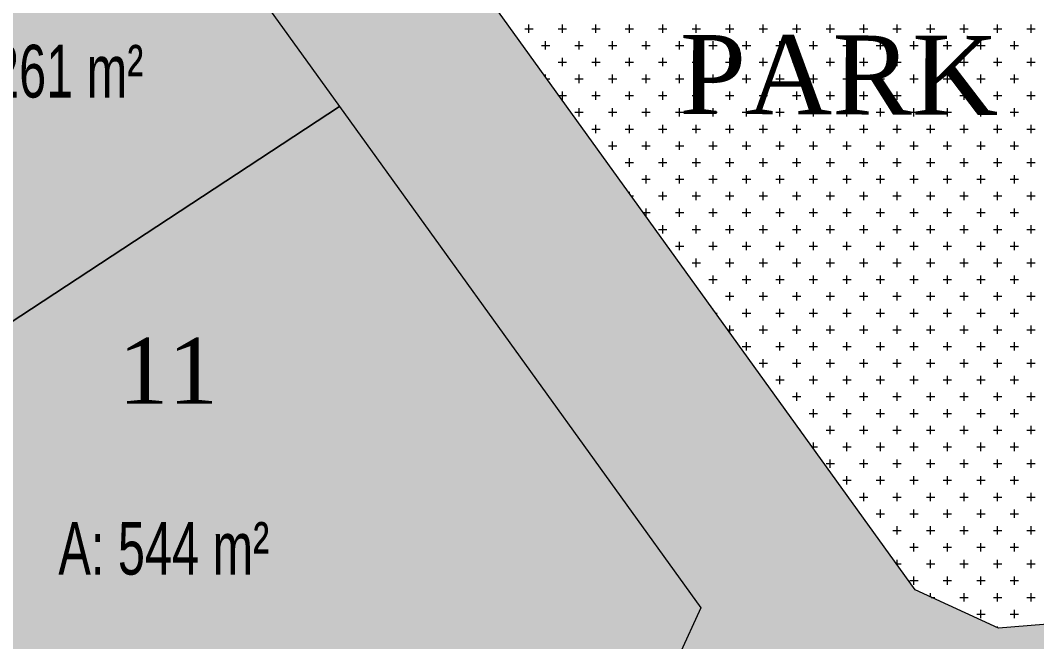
# Model space of a CAD drawing. Header units: metres. Extents: x 476631 to 477421, y 4483749 to 4484052.
# Drawn here: x 476742.04 to 476780.6, y 4483859.68 to 4483883.27 of the extents above; entities that cross this region are included whole.
import ezdxf

# ---------------------------------------------------------------- set-up
doc = ezdxf.new("R2010")
doc.units = ezdxf.units.M
for name, color, linetype, lineweight in [('M2', 1, 'Continuous', 25), ('PL_PARK', 97, 'Continuous', 0), ('serbest', 10, 'Continuous', 0), ('SM_SEMBOL', 18, 'Continuous', 0), ('TK_PARSEL', 1, 'Continuous', 0)]:
    doc.layers.add(name, color=color, linetype=linetype, lineweight=lineweight)
doc.styles.add('M2', font='', dxfattribs={"width": 0.9, "height": 12})
doc.styles.get("Standard").update_dxf_attribs({"font": 'TimesNewRoman.ttf'})
doc.styles.get('M2').set_extended_font_data('Swis721 LtCn BT')

msp = doc.modelspace()

# ---------------------------------------------------------------- hatches: boundary and pattern name
at = {"layer": 'M2', "true_color": 0x636466}
h = msp.add_hatch(color=251, dxfattribs=at)
h.dxf.hatch_style = 1
h.paths.add_polyline_path([(476753.518, 4483892.861), (476754.349, 4483894.5), (476780.597, 4483894.714), (476780.597, 4483894.715), (476792.327, 4483891.685), (476803.536, 4483888.789), (476804.566, 4483888.784), (476804.037, 4483898.987), (476804.011, 4483901.585), (476789.473, 4483904.787), (476781.323, 4483904.721), (476781.322, 4483904.72), (476745.753, 4483904.431), (476744.796, 4483892.998), (476767.855, 4483860.964), (476775.985, 4483861.648)])
at = {"layer": 'M2'}
h = msp.add_hatch(color=3, dxfattribs=at)
h.dxf.hatch_style = 1
h.paths.add_polyline_path([(476754.153, 4483879.999), (476741.614, 4483871.759), (476731.585, 4483865.169), (476730.75, 4483864.62), (476740.12, 4483850.41), (476751.414, 4483857.857), (476767.03, 4483859.173), (476767.855, 4483860.964)])
at = {"layer": 'M2', "true_color": 0x636466}
h = msp.add_hatch(color=251, dxfattribs=at)
h.dxf.hatch_style = 1
h.paths.add_polyline_path([(476782.805, 4483860.501), (476779.114, 4483860.19), (476779.114, 4483860.208), (476775.985, 4483861.648), (476767.855, 4483860.964), (476767.03, 4483859.173), (476776.687, 4483849.95), (476782.3, 4483850.423), (476831.953, 4483841.207), (476831.364, 4483851.488)])
at = {"layer": 'serbest'}
h = msp.add_hatch(color=14, dxfattribs=at)
h.dxf.hatch_style = 1
h.paths.add_polyline_path([(476744.796, 4483892.998), (476741.956, 4483893.523), (476731.704, 4483886.786), (476741.614, 4483871.759), (476754.153, 4483879.999)])
h = msp.add_hatch(color=4, dxfattribs=at)
h.dxf.hatch_style = 1
h.paths.add_polyline_path([(476754.153, 4483879.999), (476741.614, 4483871.759), (476731.585, 4483865.169), (476730.75, 4483864.62), (476740.12, 4483850.41), (476751.414, 4483857.857), (476767.03, 4483859.173), (476767.855, 4483860.964)])

# ---------------------------------------------------------------- linework, layer by layer
at = {"layer": 'PL_PARK', "color": 3}
for p, q in [((476775.985, 4483861.648), (476753.518, 4483892.861)), ((476779.147, 4483860.193), (476775.985, 4483861.648)), ((476782.801, 4483860.501), (476779.147, 4483860.193))]:
    msp.add_line(p, q, dxfattribs=at)
at = {"layer": 'PL_PARK', "color": 3, "linetype": 'Continuous'}
for p, q in [((476761.175, 4483882.955), (476761.492, 4483882.955)), ((476761.334, 4483882.796), (476761.334, 4483883.114)), ((476762.445, 4483882.955), (476762.762, 4483882.955)), ((476762.604, 4483882.796), (476762.604, 4483883.114)), ((476763.715, 4483882.955), (476764.032, 4483882.955)), ((476763.874, 4483882.796), (476763.874, 4483883.114)), ((476764.985, 4483882.955), (476765.302, 4483882.955)), ((476765.144, 4483882.796), (476765.144, 4483883.114)), ((476766.255, 4483882.955), (476766.572, 4483882.955)), ((476766.414, 4483882.796), (476766.414, 4483883.114)), ((476767.525, 4483882.955), (476767.842, 4483882.955)), ((476767.684, 4483882.796), (476767.684, 4483883.114)), ((476768.795, 4483882.955), (476769.112, 4483882.955)), ((476768.954, 4483882.796), (476768.954, 4483883.114)), ((476770.065, 4483882.955), (476770.382, 4483882.955)), ((476770.224, 4483882.796), (476770.224, 4483883.114)), ((476771.335, 4483882.955), (476771.652, 4483882.955)), ((476771.494, 4483882.796), (476771.494, 4483883.114)), ((476772.605, 4483882.955), (476772.922, 4483882.955)), ((476772.764, 4483882.796), (476772.764, 4483883.114)), ((476773.875, 4483882.955), (476774.192, 4483882.955)), ((476774.034, 4483882.796), (476774.034, 4483883.114)), ((476775.145, 4483882.955), (476775.462, 4483882.955)), ((476775.304, 4483882.796), (476775.304, 4483883.114)), ((476776.415, 4483882.955), (476776.732, 4483882.955)), ((476776.574, 4483882.796), (476776.574, 4483883.114)), ((476777.685, 4483882.955), (476778.002, 4483882.955)), ((476777.844, 4483882.796), (476777.844, 4483883.114)), ((476778.955, 4483882.955), (476779.272, 4483882.955)), ((476779.114, 4483882.796), (476779.114, 4483883.114)), ((476780.225, 4483882.955), (476780.542, 4483882.955)), ((476780.384, 4483882.796), (476780.384, 4483883.114)), ((476761.81, 4483882.32), (476762.127, 4483882.32)), ((476761.969, 4483882.161), (476761.969, 4483882.479)), ((476763.08, 4483882.32), (476763.397, 4483882.32)), ((476763.239, 4483882.161), (476763.239, 4483882.479)), ((476764.35, 4483882.32), (476764.667, 4483882.32)), ((476764.509, 4483882.161), (476764.509, 4483882.479)), ((476765.62, 4483882.32), (476765.937, 4483882.32)), ((476765.779, 4483882.161), (476765.779, 4483882.479)), ((476766.89, 4483882.32), (476767.207, 4483882.32)), ((476767.049, 4483882.161), (476767.049, 4483882.479)), ((476768.16, 4483882.32), (476768.477, 4483882.32)), ((476768.319, 4483882.161), (476768.319, 4483882.479)), ((476769.43, 4483882.32), (476769.747, 4483882.32)), ((476769.589, 4483882.161), (476769.589, 4483882.479)), ((476770.7, 4483882.32), (476771.017, 4483882.32)), ((476770.859, 4483882.161), (476770.859, 4483882.479)), ((476771.97, 4483882.32), (476772.287, 4483882.32)), ((476772.129, 4483882.161), (476772.129, 4483882.479)), ((476773.24, 4483882.32), (476773.557, 4483882.32)), ((476773.399, 4483882.161), (476773.399, 4483882.479)), ((476774.51, 4483882.32), (476774.827, 4483882.32)), ((476774.669, 4483882.161), (476774.669, 4483882.479)), ((476775.78, 4483882.32), (476776.097, 4483882.32)), ((476775.939, 4483882.161), (476775.939, 4483882.479)), ((476777.05, 4483882.32), (476777.367, 4483882.32)), ((476777.209, 4483882.161), (476777.209, 4483882.479)), ((476778.32, 4483882.32), (476778.637, 4483882.32)), ((476778.479, 4483882.161), (476778.479, 4483882.479)), ((476779.59, 4483882.32), (476779.907, 4483882.32)), ((476779.749, 4483882.161), (476779.749, 4483882.479)), ((476762.604, 4483881.526), (476762.604, 4483881.844)), ((476763.874, 4483881.526), (476763.874, 4483881.844)), ((476765.144, 4483881.526), (476765.144, 4483881.844)), ((476766.414, 4483881.526), (476766.414, 4483881.844)), ((476767.684, 4483881.526), (476767.684, 4483881.844)), ((476768.954, 4483881.526), (476768.954, 4483881.844)), ((476770.224, 4483881.526), (476770.224, 4483881.844)), ((476771.494, 4483881.526), (476771.494, 4483881.844)), ((476772.764, 4483881.526), (476772.764, 4483881.844)), ((476774.034, 4483881.526), (476774.034, 4483881.844)), ((476775.304, 4483881.526), (476775.304, 4483881.844)), ((476776.574, 4483881.526), (476776.574, 4483881.844)), ((476777.844, 4483881.526), (476777.844, 4483881.844)), ((476779.114, 4483881.526), (476779.114, 4483881.844)), ((476780.384, 4483881.526), (476780.384, 4483881.844)), ((476762.445, 4483881.685), (476762.762, 4483881.685)), ((476763.715, 4483881.685), (476764.032, 4483881.685)), ((476764.985, 4483881.685), (476765.302, 4483881.685)), ((476766.255, 4483881.685), (476766.572, 4483881.685)), ((476767.525, 4483881.685), (476767.842, 4483881.685)), ((476768.795, 4483881.685), (476769.112, 4483881.685)), ((476770.065, 4483881.685), (476770.382, 4483881.685)), ((476771.335, 4483881.685), (476771.652, 4483881.685)), ((476772.605, 4483881.685), (476772.922, 4483881.685)), ((476773.875, 4483881.685), (476774.192, 4483881.685)), ((476775.145, 4483881.685), (476775.462, 4483881.685)), ((476776.415, 4483881.685), (476776.732, 4483881.685)), ((476777.685, 4483881.685), (476778.002, 4483881.685)), ((476778.955, 4483881.685), (476779.272, 4483881.685)), ((476780.225, 4483881.685), (476780.542, 4483881.685)), ((476761.969, 4483881.12), (476761.969, 4483881.209)), ((476762.019, 4483881.05), (476762.127, 4483881.05)), ((476763.08, 4483881.05), (476763.397, 4483881.05)), ((476763.239, 4483880.891), (476763.239, 4483881.209)), ((476764.35, 4483881.05), (476764.667, 4483881.05)), ((476764.509, 4483880.891), (476764.509, 4483881.209)), ((476765.62, 4483881.05), (476765.937, 4483881.05)), ((476765.779, 4483880.891), (476765.779, 4483881.209)), ((476766.89, 4483881.05), (476767.207, 4483881.05)), ((476767.049, 4483880.891), (476767.049, 4483881.209)), ((476768.16, 4483881.05), (476768.477, 4483881.05)), ((476768.319, 4483880.891), (476768.319, 4483881.209)), ((476769.43, 4483881.05), (476769.747, 4483881.05)), ((476769.589, 4483880.891), (476769.589, 4483881.209)), ((476770.7, 4483881.05), (476771.017, 4483881.05)), ((476770.859, 4483880.891), (476770.859, 4483881.209)), ((476771.97, 4483881.05), (476772.287, 4483881.05)), ((476772.129, 4483880.891), (476772.129, 4483881.209)), ((476773.24, 4483881.05), (476773.557, 4483881.05)), ((476773.399, 4483880.891), (476773.399, 4483881.209)), ((476774.51, 4483881.05), (476774.827, 4483881.05)), ((476774.669, 4483880.891), (476774.669, 4483881.209)), ((476775.78, 4483881.05), (476776.097, 4483881.05)), ((476775.939, 4483880.891), (476775.939, 4483881.209)), ((476777.05, 4483881.05), (476777.367, 4483881.05)), ((476777.209, 4483880.891), (476777.209, 4483881.209)), ((476778.32, 4483881.05), (476778.637, 4483881.05)), ((476778.479, 4483880.891), (476778.479, 4483881.209)), ((476779.59, 4483881.05), (476779.907, 4483881.05)), ((476779.749, 4483880.891), (476779.749, 4483881.209)), ((476762.477, 4483880.415), (476762.762, 4483880.415)), ((476762.604, 4483880.256), (476762.604, 4483880.574)), ((476763.715, 4483880.415), (476764.032, 4483880.415)), ((476763.874, 4483880.256), (476763.874, 4483880.574)), ((476764.985, 4483880.415), (476765.302, 4483880.415)), ((476765.144, 4483880.256), (476765.144, 4483880.574)), ((476766.255, 4483880.415), (476766.572, 4483880.415)), ((476766.414, 4483880.256), (476766.414, 4483880.574)), ((476767.525, 4483880.415), (476767.842, 4483880.415)), ((476767.684, 4483880.256), (476767.684, 4483880.574)), ((476768.795, 4483880.415), (476769.112, 4483880.415)), ((476768.954, 4483880.256), (476768.954, 4483880.574)), ((476770.065, 4483880.415), (476770.382, 4483880.415)), ((476770.224, 4483880.256), (476770.224, 4483880.574)), ((476771.335, 4483880.415), (476771.652, 4483880.415)), ((476771.494, 4483880.256), (476771.494, 4483880.574)), ((476772.605, 4483880.415), (476772.922, 4483880.415)), ((476772.764, 4483880.256), (476772.764, 4483880.574)), ((476773.875, 4483880.415), (476774.192, 4483880.415)), ((476774.034, 4483880.256), (476774.034, 4483880.574)), ((476775.145, 4483880.415), (476775.462, 4483880.415)), ((476775.304, 4483880.256), (476775.304, 4483880.574)), ((476776.415, 4483880.415), (476776.732, 4483880.415)), ((476776.574, 4483880.256), (476776.574, 4483880.574)), ((476777.685, 4483880.415), (476778.002, 4483880.415)), ((476777.844, 4483880.256), (476777.844, 4483880.574)), ((476778.955, 4483880.415), (476779.272, 4483880.415)), ((476779.114, 4483880.256), (476779.114, 4483880.574)), ((476780.225, 4483880.415), (476780.542, 4483880.415)), ((476780.384, 4483880.256), (476780.384, 4483880.574)), ((476763.239, 4483879.621), (476763.239, 4483879.939)), ((476764.509, 4483879.621), (476764.509, 4483879.939)), ((476765.779, 4483879.621), (476765.779, 4483879.939)), ((476767.049, 4483879.621), (476767.049, 4483879.939)), ((476768.319, 4483879.621), (476768.319, 4483879.939)), ((476769.589, 4483879.621), (476769.589, 4483879.939)), ((476770.859, 4483879.621), (476770.859, 4483879.939)), ((476772.129, 4483879.621), (476772.129, 4483879.939)), ((476773.399, 4483879.621), (476773.399, 4483879.939)), ((476774.669, 4483879.621), (476774.669, 4483879.939)), ((476775.939, 4483879.621), (476775.939, 4483879.939)), ((476777.209, 4483879.621), (476777.209, 4483879.939)), ((476778.479, 4483879.621), (476778.479, 4483879.939)), ((476779.749, 4483879.621), (476779.749, 4483879.939)), ((476763.08, 4483879.78), (476763.397, 4483879.78)), ((476764.35, 4483879.78), (476764.667, 4483879.78)), ((476765.62, 4483879.78), (476765.937, 4483879.78)), ((476766.89, 4483879.78), (476767.207, 4483879.78)), ((476768.16, 4483879.78), (476768.477, 4483879.78)), ((476769.43, 4483879.78), (476769.747, 4483879.78)), ((476770.7, 4483879.78), (476771.017, 4483879.78)), ((476771.97, 4483879.78), (476772.287, 4483879.78)), ((476773.24, 4483879.78), (476773.557, 4483879.78)), ((476774.51, 4483879.78), (476774.827, 4483879.78)), ((476775.78, 4483879.78), (476776.097, 4483879.78)), ((476777.05, 4483879.78), (476777.367, 4483879.78)), ((476778.32, 4483879.78), (476778.637, 4483879.78)), ((476779.59, 4483879.78), (476779.907, 4483879.78)), ((476763.715, 4483879.145), (476764.032, 4483879.145)), ((476763.874, 4483878.986), (476763.874, 4483879.304)), ((476764.985, 4483879.145), (476765.302, 4483879.145)), ((476765.144, 4483878.986), (476765.144, 4483879.304)), ((476766.255, 4483879.145), (476766.572, 4483879.145)), ((476766.414, 4483878.986), (476766.414, 4483879.304)), ((476767.525, 4483879.145), (476767.842, 4483879.145)), ((476767.684, 4483878.986), (476767.684, 4483879.304)), ((476768.795, 4483879.145), (476769.112, 4483879.145)), ((476768.954, 4483878.986), (476768.954, 4483879.304)), ((476770.065, 4483879.145), (476770.382, 4483879.145)), ((476770.224, 4483878.986), (476770.224, 4483879.304)), ((476771.335, 4483879.145), (476771.652, 4483879.145)), ((476771.494, 4483878.986), (476771.494, 4483879.304)), ((476772.605, 4483879.145), (476772.922, 4483879.145)), ((476772.764, 4483878.986), (476772.764, 4483879.304)), ((476773.875, 4483879.145), (476774.192, 4483879.145)), ((476774.034, 4483878.986), (476774.034, 4483879.304)), ((476775.145, 4483879.145), (476775.462, 4483879.145)), ((476775.304, 4483878.986), (476775.304, 4483879.304)), ((476776.415, 4483879.145), (476776.732, 4483879.145)), ((476776.574, 4483878.986), (476776.574, 4483879.304)), ((476777.685, 4483879.145), (476778.002, 4483879.145)), ((476777.844, 4483878.986), (476777.844, 4483879.304)), ((476778.955, 4483879.145), (476779.272, 4483879.145)), ((476779.114, 4483878.986), (476779.114, 4483879.304)), ((476780.225, 4483879.145), (476780.542, 4483879.145)), ((476780.384, 4483878.986), (476780.384, 4483879.304)), ((476764.35, 4483878.51), (476764.667, 4483878.51)), ((476764.509, 4483878.351), (476764.509, 4483878.669)), ((476765.62, 4483878.51), (476765.937, 4483878.51)), ((476765.779, 4483878.351), (476765.779, 4483878.669)), ((476766.89, 4483878.51), (476767.207, 4483878.51)), ((476767.049, 4483878.351), (476767.049, 4483878.669)), ((476768.16, 4483878.51), (476768.477, 4483878.51)), ((476768.319, 4483878.351), (476768.319, 4483878.669)), ((476769.43, 4483878.51), (476769.747, 4483878.51)), ((476769.589, 4483878.351), (476769.589, 4483878.669)), ((476770.7, 4483878.51), (476771.017, 4483878.51)), ((476770.859, 4483878.351), (476770.859, 4483878.669)), ((476771.97, 4483878.51), (476772.287, 4483878.51)), ((476772.129, 4483878.351), (476772.129, 4483878.669)), ((476773.24, 4483878.51), (476773.557, 4483878.51)), ((476773.399, 4483878.351), (476773.399, 4483878.669)), ((476774.51, 4483878.51), (476774.827, 4483878.51)), ((476774.669, 4483878.351), (476774.669, 4483878.669)), ((476775.78, 4483878.51), (476776.097, 4483878.51)), ((476775.939, 4483878.351), (476775.939, 4483878.669)), ((476777.05, 4483878.51), (476777.367, 4483878.51)), ((476777.209, 4483878.351), (476777.209, 4483878.669)), ((476778.32, 4483878.51), (476778.637, 4483878.51)), ((476778.479, 4483878.351), (476778.479, 4483878.669)), ((476779.59, 4483878.51), (476779.907, 4483878.51)), ((476779.749, 4483878.351), (476779.749, 4483878.669)), ((476765.144, 4483877.716), (476765.144, 4483878.034)), ((476766.414, 4483877.716), (476766.414, 4483878.034)), ((476767.684, 4483877.716), (476767.684, 4483878.034)), ((476768.954, 4483877.716), (476768.954, 4483878.034)), ((476770.224, 4483877.716), (476770.224, 4483878.034)), ((476771.494, 4483877.716), (476771.494, 4483878.034)), ((476772.764, 4483877.716), (476772.764, 4483878.034)), ((476774.034, 4483877.716), (476774.034, 4483878.034)), ((476775.304, 4483877.716), (476775.304, 4483878.034)), ((476776.574, 4483877.716), (476776.574, 4483878.034)), ((476777.844, 4483877.716), (476777.844, 4483878.034)), ((476779.114, 4483877.716), (476779.114, 4483878.034)), ((476780.384, 4483877.716), (476780.384, 4483878.034)), ((476764.985, 4483877.875), (476765.302, 4483877.875)), ((476766.255, 4483877.875), (476766.572, 4483877.875)), ((476767.525, 4483877.875), (476767.842, 4483877.875)), ((476768.795, 4483877.875), (476769.112, 4483877.875)), ((476770.065, 4483877.875), (476770.382, 4483877.875)), ((476771.335, 4483877.875), (476771.652, 4483877.875)), ((476772.605, 4483877.875), (476772.922, 4483877.875)), ((476773.875, 4483877.875), (476774.192, 4483877.875)), ((476775.145, 4483877.875), (476775.462, 4483877.875)), ((476776.415, 4483877.875), (476776.732, 4483877.875)), ((476777.685, 4483877.875), (476778.002, 4483877.875)), ((476778.955, 4483877.875), (476779.272, 4483877.875)), ((476780.225, 4483877.875), (476780.542, 4483877.875)), ((476765.62, 4483877.24), (476765.937, 4483877.24)), ((476765.779, 4483877.081), (476765.779, 4483877.399)), ((476766.89, 4483877.24), (476767.207, 4483877.24)), ((476767.049, 4483877.081), (476767.049, 4483877.399)), ((476768.16, 4483877.24), (476768.477, 4483877.24)), ((476768.319, 4483877.081), (476768.319, 4483877.399)), ((476769.43, 4483877.24), (476769.747, 4483877.24)), ((476769.589, 4483877.081), (476769.589, 4483877.399)), ((476770.7, 4483877.24), (476771.017, 4483877.24)), ((476770.859, 4483877.081), (476770.859, 4483877.399)), ((476771.97, 4483877.24), (476772.287, 4483877.24)), ((476772.129, 4483877.081), (476772.129, 4483877.399)), ((476773.24, 4483877.24), (476773.557, 4483877.24)), ((476773.399, 4483877.081), (476773.399, 4483877.399)), ((476774.51, 4483877.24), (476774.827, 4483877.24)), ((476774.669, 4483877.081), (476774.669, 4483877.399)), ((476775.78, 4483877.24), (476776.097, 4483877.24)), ((476775.939, 4483877.081), (476775.939, 4483877.399)), ((476777.05, 4483877.24), (476777.367, 4483877.24)), ((476777.209, 4483877.081), (476777.209, 4483877.399)), ((476778.32, 4483877.24), (476778.637, 4483877.24)), ((476778.479, 4483877.081), (476778.479, 4483877.399)), ((476779.59, 4483877.24), (476779.907, 4483877.24)), ((476779.749, 4483877.081), (476779.749, 4483877.399)), ((476765.144, 4483876.71), (476765.144, 4483876.764)), ((476766.414, 4483876.446), (476766.414, 4483876.764)), ((476767.684, 4483876.446), (476767.684, 4483876.764)), ((476768.954, 4483876.446), (476768.954, 4483876.764)), ((476770.224, 4483876.446), (476770.224, 4483876.764)), ((476771.494, 4483876.446), (476771.494, 4483876.764)), ((476772.764, 4483876.446), (476772.764, 4483876.764)), ((476774.034, 4483876.446), (476774.034, 4483876.764)), ((476775.304, 4483876.446), (476775.304, 4483876.764)), ((476776.574, 4483876.446), (476776.574, 4483876.764)), ((476777.844, 4483876.446), (476777.844, 4483876.764)), ((476779.114, 4483876.446), (476779.114, 4483876.764)), ((476780.384, 4483876.446), (476780.384, 4483876.764)), ((476765.219, 4483876.605), (476765.302, 4483876.605)), ((476766.255, 4483876.605), (476766.572, 4483876.605)), ((476767.525, 4483876.605), (476767.842, 4483876.605)), ((476768.795, 4483876.605), (476769.112, 4483876.605)), ((476770.065, 4483876.605), (476770.382, 4483876.605)), ((476771.335, 4483876.605), (476771.652, 4483876.605)), ((476772.605, 4483876.605), (476772.922, 4483876.605)), ((476773.875, 4483876.605), (476774.192, 4483876.605)), ((476775.145, 4483876.605), (476775.462, 4483876.605)), ((476776.415, 4483876.605), (476776.732, 4483876.605)), ((476777.685, 4483876.605), (476778.002, 4483876.605)), ((476778.955, 4483876.605), (476779.272, 4483876.605)), ((476780.225, 4483876.605), (476780.542, 4483876.605)), ((476765.779, 4483875.827), (476765.779, 4483876.129)), ((476767.049, 4483875.811), (476767.049, 4483876.129)), ((476768.319, 4483875.811), (476768.319, 4483876.129)), ((476769.589, 4483875.811), (476769.589, 4483876.129)), ((476770.859, 4483875.811), (476770.859, 4483876.129)), ((476772.129, 4483875.811), (476772.129, 4483876.129)), ((476773.399, 4483875.811), (476773.399, 4483876.129)), ((476774.669, 4483875.811), (476774.669, 4483876.129)), ((476775.939, 4483875.811), (476775.939, 4483876.129)), ((476777.209, 4483875.811), (476777.209, 4483876.129)), ((476778.479, 4483875.811), (476778.479, 4483876.129)), ((476779.749, 4483875.811), (476779.749, 4483876.129)), ((476765.676, 4483875.97), (476765.937, 4483875.97)), ((476766.89, 4483875.97), (476767.207, 4483875.97)), ((476768.16, 4483875.97), (476768.477, 4483875.97)), ((476769.43, 4483875.97), (476769.747, 4483875.97)), ((476770.7, 4483875.97), (476771.017, 4483875.97)), ((476771.97, 4483875.97), (476772.287, 4483875.97)), ((476773.24, 4483875.97), (476773.557, 4483875.97)), ((476774.51, 4483875.97), (476774.827, 4483875.97)), ((476775.78, 4483875.97), (476776.097, 4483875.97)), ((476777.05, 4483875.97), (476777.367, 4483875.97)), ((476778.32, 4483875.97), (476778.637, 4483875.97)), ((476779.59, 4483875.97), (476779.907, 4483875.97)), ((476766.255, 4483875.335), (476766.572, 4483875.335)), ((476766.414, 4483875.176), (476766.414, 4483875.494)), ((476767.525, 4483875.335), (476767.842, 4483875.335)), ((476767.684, 4483875.176), (476767.684, 4483875.494)), ((476768.795, 4483875.335), (476769.112, 4483875.335)), ((476768.954, 4483875.176), (476768.954, 4483875.494)), ((476770.065, 4483875.335), (476770.382, 4483875.335)), ((476770.224, 4483875.176), (476770.224, 4483875.494)), ((476771.335, 4483875.335), (476771.652, 4483875.335)), ((476771.494, 4483875.176), (476771.494, 4483875.494)), ((476772.605, 4483875.335), (476772.922, 4483875.335)), ((476772.764, 4483875.176), (476772.764, 4483875.494)), ((476773.875, 4483875.335), (476774.192, 4483875.335)), ((476774.034, 4483875.176), (476774.034, 4483875.494)), ((476775.145, 4483875.335), (476775.462, 4483875.335)), ((476775.304, 4483875.176), (476775.304, 4483875.494)), ((476776.415, 4483875.335), (476776.732, 4483875.335)), ((476776.574, 4483875.176), (476776.574, 4483875.494)), ((476777.685, 4483875.335), (476778.002, 4483875.335)), ((476777.844, 4483875.176), (476777.844, 4483875.494)), ((476778.955, 4483875.335), (476779.272, 4483875.335)), ((476779.114, 4483875.176), (476779.114, 4483875.494)), ((476780.225, 4483875.335), (476780.542, 4483875.335)), ((476780.384, 4483875.176), (476780.384, 4483875.494)), ((476767.049, 4483874.541), (476767.049, 4483874.859)), ((476768.319, 4483874.541), (476768.319, 4483874.859)), ((476769.589, 4483874.541), (476769.589, 4483874.859)), ((476770.859, 4483874.541), (476770.859, 4483874.859)), ((476772.129, 4483874.541), (476772.129, 4483874.859)), ((476773.399, 4483874.541), (476773.399, 4483874.859)), ((476774.669, 4483874.541), (476774.669, 4483874.859)), ((476775.939, 4483874.541), (476775.939, 4483874.859)), ((476777.209, 4483874.541), (476777.209, 4483874.859)), ((476778.479, 4483874.541), (476778.479, 4483874.859)), ((476779.749, 4483874.541), (476779.749, 4483874.859)), ((476766.89, 4483874.7), (476767.207, 4483874.7)), ((476768.16, 4483874.7), (476768.477, 4483874.7)), ((476769.43, 4483874.7), (476769.747, 4483874.7)), ((476770.7, 4483874.7), (476771.017, 4483874.7)), ((476771.97, 4483874.7), (476772.287, 4483874.7)), ((476773.24, 4483874.7), (476773.557, 4483874.7)), ((476774.51, 4483874.7), (476774.827, 4483874.7)), ((476775.78, 4483874.7), (476776.097, 4483874.7)), ((476777.05, 4483874.7), (476777.367, 4483874.7)), ((476778.32, 4483874.7), (476778.637, 4483874.7)), ((476779.59, 4483874.7), (476779.907, 4483874.7)), ((476767.525, 4483874.065), (476767.842, 4483874.065)), ((476767.684, 4483873.906), (476767.684, 4483874.224)), ((476768.795, 4483874.065), (476769.112, 4483874.065)), ((476768.954, 4483873.906), (476768.954, 4483874.224)), ((476770.065, 4483874.065), (476770.382, 4483874.065)), ((476770.224, 4483873.906), (476770.224, 4483874.224)), ((476771.335, 4483874.065), (476771.652, 4483874.065)), ((476771.494, 4483873.906), (476771.494, 4483874.224)), ((476772.605, 4483874.065), (476772.922, 4483874.065)), ((476772.764, 4483873.906), (476772.764, 4483874.224)), ((476773.875, 4483874.065), (476774.192, 4483874.065)), ((476774.034, 4483873.906), (476774.034, 4483874.224)), ((476775.145, 4483874.065), (476775.462, 4483874.065)), ((476775.304, 4483873.906), (476775.304, 4483874.224)), ((476776.415, 4483874.065), (476776.732, 4483874.065)), ((476776.574, 4483873.906), (476776.574, 4483874.224)), ((476777.685, 4483874.065), (476778.002, 4483874.065)), ((476777.844, 4483873.906), (476777.844, 4483874.224)), ((476778.955, 4483874.065), (476779.272, 4483874.065)), ((476779.114, 4483873.906), (476779.114, 4483874.224)), ((476780.225, 4483874.065), (476780.542, 4483874.065)), ((476780.384, 4483873.906), (476780.384, 4483874.224)), ((476768.16, 4483873.43), (476768.477, 4483873.43)), ((476768.319, 4483873.271), (476768.319, 4483873.589)), ((476769.43, 4483873.43), (476769.747, 4483873.43)), ((476769.589, 4483873.271), (476769.589, 4483873.589)), ((476770.7, 4483873.43), (476771.017, 4483873.43)), ((476770.859, 4483873.271), (476770.859, 4483873.589)), ((476771.97, 4483873.43), (476772.287, 4483873.43)), ((476772.129, 4483873.271), (476772.129, 4483873.589)), ((476773.24, 4483873.43), (476773.557, 4483873.43)), ((476773.399, 4483873.271), (476773.399, 4483873.589)), ((476774.51, 4483873.43), (476774.827, 4483873.43)), ((476774.669, 4483873.271), (476774.669, 4483873.589)), ((476775.78, 4483873.43), (476776.097, 4483873.43)), ((476775.939, 4483873.271), (476775.939, 4483873.589)), ((476777.05, 4483873.43), (476777.367, 4483873.43)), ((476777.209, 4483873.271), (476777.209, 4483873.589)), ((476778.32, 4483873.43), (476778.637, 4483873.43)), ((476778.479, 4483873.271), (476778.479, 4483873.589)), ((476779.59, 4483873.43), (476779.907, 4483873.43)), ((476779.749, 4483873.271), (476779.749, 4483873.589)), ((476768.954, 4483872.636), (476768.954, 4483872.954)), ((476770.224, 4483872.636), (476770.224, 4483872.954)), ((476771.494, 4483872.636), (476771.494, 4483872.954)), ((476772.764, 4483872.636), (476772.764, 4483872.954)), ((476774.034, 4483872.636), (476774.034, 4483872.954)), ((476775.304, 4483872.636), (476775.304, 4483872.954)), ((476776.574, 4483872.636), (476776.574, 4483872.954)), ((476777.844, 4483872.636), (476777.844, 4483872.954)), ((476779.114, 4483872.636), (476779.114, 4483872.954)), ((476780.384, 4483872.636), (476780.384, 4483872.954)), ((476768.795, 4483872.795), (476769.112, 4483872.795)), ((476770.065, 4483872.795), (476770.382, 4483872.795)), ((476771.335, 4483872.795), (476771.652, 4483872.795)), ((476772.605, 4483872.795), (476772.922, 4483872.795)), ((476773.875, 4483872.795), (476774.192, 4483872.795)), ((476775.145, 4483872.795), (476775.462, 4483872.795)), ((476776.415, 4483872.795), (476776.732, 4483872.795)), ((476777.685, 4483872.795), (476778.002, 4483872.795)), ((476778.955, 4483872.795), (476779.272, 4483872.795)), ((476780.225, 4483872.795), (476780.542, 4483872.795)), ((476768.319, 4483872.299), (476768.319, 4483872.319)), ((476768.419, 4483872.16), (476768.477, 4483872.16)), ((476769.43, 4483872.16), (476769.747, 4483872.16)), ((476769.589, 4483872.001), (476769.589, 4483872.319)), ((476770.7, 4483872.16), (476771.017, 4483872.16)), ((476770.859, 4483872.001), (476770.859, 4483872.319)), ((476771.97, 4483872.16), (476772.287, 4483872.16)), ((476772.129, 4483872.001), (476772.129, 4483872.319)), ((476773.24, 4483872.16), (476773.557, 4483872.16)), ((476773.399, 4483872.001), (476773.399, 4483872.319)), ((476774.51, 4483872.16), (476774.827, 4483872.16)), ((476774.669, 4483872.001), (476774.669, 4483872.319)), ((476775.78, 4483872.16), (476776.097, 4483872.16)), ((476775.939, 4483872.001), (476775.939, 4483872.319)), ((476777.05, 4483872.16), (476777.367, 4483872.16)), ((476777.209, 4483872.001), (476777.209, 4483872.319)), ((476778.32, 4483872.16), (476778.637, 4483872.16)), ((476778.479, 4483872.001), (476778.479, 4483872.319)), ((476779.59, 4483872.16), (476779.907, 4483872.16)), ((476779.749, 4483872.001), (476779.749, 4483872.319)), ((476768.876, 4483871.525), (476769.112, 4483871.525)), ((476768.954, 4483871.417), (476768.954, 4483871.684)), ((476770.065, 4483871.525), (476770.382, 4483871.525)), ((476770.224, 4483871.366), (476770.224, 4483871.684)), ((476771.335, 4483871.525), (476771.652, 4483871.525)), ((476771.494, 4483871.366), (476771.494, 4483871.684)), ((476772.605, 4483871.525), (476772.922, 4483871.525)), ((476772.764, 4483871.366), (476772.764, 4483871.684)), ((476773.875, 4483871.525), (476774.192, 4483871.525)), ((476774.034, 4483871.366), (476774.034, 4483871.684)), ((476775.145, 4483871.525), (476775.462, 4483871.525)), ((476775.304, 4483871.366), (476775.304, 4483871.684)), ((476776.415, 4483871.525), (476776.732, 4483871.525)), ((476776.574, 4483871.366), (476776.574, 4483871.684)), ((476777.685, 4483871.525), (476778.002, 4483871.525)), ((476777.844, 4483871.366), (476777.844, 4483871.684)), ((476778.955, 4483871.525), (476779.272, 4483871.525)), ((476779.114, 4483871.366), (476779.114, 4483871.684)), ((476780.225, 4483871.525), (476780.542, 4483871.525)), ((476780.384, 4483871.366), (476780.384, 4483871.684)), ((476769.589, 4483870.731), (476769.589, 4483871.049)), ((476770.859, 4483870.731), (476770.859, 4483871.049)), ((476772.129, 4483870.731), (476772.129, 4483871.049)), ((476773.399, 4483870.731), (476773.399, 4483871.049)), ((476774.669, 4483870.731), (476774.669, 4483871.049)), ((476775.939, 4483870.731), (476775.939, 4483871.049)), ((476777.209, 4483870.731), (476777.209, 4483871.049)), ((476778.479, 4483870.731), (476778.479, 4483871.049)), ((476779.749, 4483870.731), (476779.749, 4483871.049)), ((476769.43, 4483870.89), (476769.747, 4483870.89)), ((476770.7, 4483870.89), (476771.017, 4483870.89)), ((476771.97, 4483870.89), (476772.287, 4483870.89)), ((476773.24, 4483870.89), (476773.557, 4483870.89)), ((476774.51, 4483870.89), (476774.827, 4483870.89)), ((476775.78, 4483870.89), (476776.097, 4483870.89)), ((476777.05, 4483870.89), (476777.367, 4483870.89)), ((476778.32, 4483870.89), (476778.637, 4483870.89)), ((476779.59, 4483870.89), (476779.907, 4483870.89)), ((476770.065, 4483870.255), (476770.382, 4483870.255)), ((476770.224, 4483870.096), (476770.224, 4483870.414)), ((476771.335, 4483870.255), (476771.652, 4483870.255)), ((476771.494, 4483870.096), (476771.494, 4483870.414)), ((476772.605, 4483870.255), (476772.922, 4483870.255)), ((476772.764, 4483870.096), (476772.764, 4483870.414)), ((476773.875, 4483870.255), (476774.192, 4483870.255)), ((476774.034, 4483870.096), (476774.034, 4483870.414)), ((476775.145, 4483870.255), (476775.462, 4483870.255)), ((476775.304, 4483870.096), (476775.304, 4483870.414)), ((476776.415, 4483870.255), (476776.732, 4483870.255)), ((476776.574, 4483870.096), (476776.574, 4483870.414)), ((476777.685, 4483870.255), (476778.002, 4483870.255)), ((476777.844, 4483870.096), (476777.844, 4483870.414)), ((476778.955, 4483870.255), (476779.272, 4483870.255)), ((476779.114, 4483870.096), (476779.114, 4483870.414)), ((476780.225, 4483870.255), (476780.542, 4483870.255)), ((476780.384, 4483870.096), (476780.384, 4483870.414)), ((476770.7, 4483869.62), (476771.017, 4483869.62)), ((476770.859, 4483869.461), (476770.859, 4483869.779)), ((476771.97, 4483869.62), (476772.287, 4483869.62)), ((476772.129, 4483869.461), (476772.129, 4483869.779)), ((476773.24, 4483869.62), (476773.557, 4483869.62)), ((476773.399, 4483869.461), (476773.399, 4483869.779)), ((476774.51, 4483869.62), (476774.827, 4483869.62)), ((476774.669, 4483869.461), (476774.669, 4483869.779)), ((476775.78, 4483869.62), (476776.097, 4483869.62)), ((476775.939, 4483869.461), (476775.939, 4483869.779)), ((476777.05, 4483869.62), (476777.367, 4483869.62)), ((476777.209, 4483869.461), (476777.209, 4483869.779)), ((476778.32, 4483869.62), (476778.637, 4483869.62)), ((476778.479, 4483869.461), (476778.479, 4483869.779)), ((476779.59, 4483869.62), (476779.907, 4483869.62)), ((476779.749, 4483869.461), (476779.749, 4483869.779)), ((476771.494, 4483868.826), (476771.494, 4483869.144)), ((476772.764, 4483868.826), (476772.764, 4483869.144)), ((476774.034, 4483868.826), (476774.034, 4483869.144)), ((476775.304, 4483868.826), (476775.304, 4483869.144)), ((476776.574, 4483868.826), (476776.574, 4483869.144)), ((476777.844, 4483868.826), (476777.844, 4483869.144)), ((476779.114, 4483868.826), (476779.114, 4483869.144)), ((476780.384, 4483868.826), (476780.384, 4483869.144)), ((476771.335, 4483868.985), (476771.652, 4483868.985)), ((476772.605, 4483868.985), (476772.922, 4483868.985)), ((476773.875, 4483868.985), (476774.192, 4483868.985)), ((476775.145, 4483868.985), (476775.462, 4483868.985)), ((476776.415, 4483868.985), (476776.732, 4483868.985)), ((476777.685, 4483868.985), (476778.002, 4483868.985)), ((476778.955, 4483868.985), (476779.272, 4483868.985)), ((476780.225, 4483868.985), (476780.542, 4483868.985)), ((476771.97, 4483868.35), (476772.287, 4483868.35)), ((476772.129, 4483868.191), (476772.129, 4483868.509)), ((476773.24, 4483868.35), (476773.557, 4483868.35)), ((476773.399, 4483868.191), (476773.399, 4483868.509)), ((476774.51, 4483868.35), (476774.827, 4483868.35)), ((476774.669, 4483868.191), (476774.669, 4483868.509)), ((476775.78, 4483868.35), (476776.097, 4483868.35)), ((476775.939, 4483868.191), (476775.939, 4483868.509)), ((476777.05, 4483868.35), (476777.367, 4483868.35)), ((476777.209, 4483868.191), (476777.209, 4483868.509)), ((476778.32, 4483868.35), (476778.637, 4483868.35)), ((476778.479, 4483868.191), (476778.479, 4483868.509)), ((476779.59, 4483868.35), (476779.907, 4483868.35)), ((476779.749, 4483868.191), (476779.749, 4483868.509)), ((476771.618, 4483867.715), (476771.652, 4483867.715)), ((476772.605, 4483867.715), (476772.922, 4483867.715)), ((476772.764, 4483867.556), (476772.764, 4483867.874)), ((476773.875, 4483867.715), (476774.192, 4483867.715)), ((476774.034, 4483867.556), (476774.034, 4483867.874)), ((476775.145, 4483867.715), (476775.462, 4483867.715)), ((476775.304, 4483867.556), (476775.304, 4483867.874)), ((476776.415, 4483867.715), (476776.732, 4483867.715)), ((476776.574, 4483867.556), (476776.574, 4483867.874)), ((476777.685, 4483867.715), (476778.002, 4483867.715)), ((476777.844, 4483867.556), (476777.844, 4483867.874)), ((476778.955, 4483867.715), (476779.272, 4483867.715)), ((476779.114, 4483867.556), (476779.114, 4483867.874)), ((476780.225, 4483867.715), (476780.542, 4483867.715)), ((476780.384, 4483867.556), (476780.384, 4483867.874)), ((476772.129, 4483867.006), (476772.129, 4483867.239)), ((476773.399, 4483866.921), (476773.399, 4483867.239)), ((476774.669, 4483866.921), (476774.669, 4483867.239)), ((476775.939, 4483866.921), (476775.939, 4483867.239)), ((476777.209, 4483866.921), (476777.209, 4483867.239)), ((476778.479, 4483866.921), (476778.479, 4483867.239)), ((476779.749, 4483866.921), (476779.749, 4483867.239)), ((476772.075, 4483867.08), (476772.287, 4483867.08)), ((476773.24, 4483867.08), (476773.557, 4483867.08)), ((476774.51, 4483867.08), (476774.827, 4483867.08)), ((476775.78, 4483867.08), (476776.097, 4483867.08)), ((476777.05, 4483867.08), (476777.367, 4483867.08)), ((476778.32, 4483867.08), (476778.637, 4483867.08)), ((476779.59, 4483867.08), (476779.907, 4483867.08)), ((476772.605, 4483866.445), (476772.922, 4483866.445)), ((476772.764, 4483866.286), (476772.764, 4483866.604)), ((476773.875, 4483866.445), (476774.192, 4483866.445)), ((476774.034, 4483866.286), (476774.034, 4483866.604)), ((476775.145, 4483866.445), (476775.462, 4483866.445)), ((476775.304, 4483866.286), (476775.304, 4483866.604)), ((476776.415, 4483866.445), (476776.732, 4483866.445)), ((476776.574, 4483866.286), (476776.574, 4483866.604)), ((476777.685, 4483866.445), (476778.002, 4483866.445)), ((476777.844, 4483866.286), (476777.844, 4483866.604)), ((476778.955, 4483866.445), (476779.272, 4483866.445)), ((476779.114, 4483866.286), (476779.114, 4483866.604)), ((476780.225, 4483866.445), (476780.542, 4483866.445)), ((476780.384, 4483866.286), (476780.384, 4483866.604)), ((476773.399, 4483865.651), (476773.399, 4483865.969)), ((476774.669, 4483865.651), (476774.669, 4483865.969)), ((476775.939, 4483865.651), (476775.939, 4483865.969)), ((476777.209, 4483865.651), (476777.209, 4483865.969)), ((476778.479, 4483865.651), (476778.479, 4483865.969)), ((476779.749, 4483865.651), (476779.749, 4483865.969)), ((476773.24, 4483865.81), (476773.557, 4483865.81)), ((476774.51, 4483865.81), (476774.827, 4483865.81)), ((476775.78, 4483865.81), (476776.097, 4483865.81)), ((476777.05, 4483865.81), (476777.367, 4483865.81)), ((476778.32, 4483865.81), (476778.637, 4483865.81)), ((476779.59, 4483865.81), (476779.907, 4483865.81)), ((476774.034, 4483865.016), (476774.034, 4483865.334)), ((476775.304, 4483865.016), (476775.304, 4483865.334)), ((476776.574, 4483865.016), (476776.574, 4483865.334)), ((476777.844, 4483865.016), (476777.844, 4483865.334)), ((476779.114, 4483865.016), (476779.114, 4483865.334)), ((476780.384, 4483865.016), (476780.384, 4483865.334)), ((476773.875, 4483865.175), (476774.192, 4483865.175)), ((476775.145, 4483865.175), (476775.462, 4483865.175)), ((476776.415, 4483865.175), (476776.732, 4483865.175)), ((476777.685, 4483865.175), (476778.002, 4483865.175)), ((476778.955, 4483865.175), (476779.272, 4483865.175)), ((476780.225, 4483865.175), (476780.542, 4483865.175)), ((476774.51, 4483864.54), (476774.827, 4483864.54)), ((476774.669, 4483864.381), (476774.669, 4483864.699)), ((476775.78, 4483864.54), (476776.097, 4483864.54)), ((476775.939, 4483864.381), (476775.939, 4483864.699)), ((476777.05, 4483864.54), (476777.367, 4483864.54)), ((476777.209, 4483864.381), (476777.209, 4483864.699)), ((476778.32, 4483864.54), (476778.637, 4483864.54)), ((476778.479, 4483864.381), (476778.479, 4483864.699)), ((476779.59, 4483864.54), (476779.907, 4483864.54)), ((476779.749, 4483864.381), (476779.749, 4483864.699)), ((476775.304, 4483863.746), (476775.304, 4483864.064)), ((476776.574, 4483863.746), (476776.574, 4483864.064)), ((476777.844, 4483863.746), (476777.844, 4483864.064)), ((476779.114, 4483863.746), (476779.114, 4483864.064)), ((476780.384, 4483863.746), (476780.384, 4483864.064)), ((476775.145, 4483863.905), (476775.462, 4483863.905)), ((476776.415, 4483863.905), (476776.732, 4483863.905)), ((476777.685, 4483863.905), (476778.002, 4483863.905)), ((476778.955, 4483863.905), (476779.272, 4483863.905)), ((476780.225, 4483863.905), (476780.542, 4483863.905)), ((476774.818, 4483863.27), (476774.827, 4483863.27)), ((476775.78, 4483863.27), (476776.097, 4483863.27)), ((476775.939, 4483863.111), (476775.939, 4483863.429)), ((476777.05, 4483863.27), (476777.367, 4483863.27)), ((476777.209, 4483863.111), (476777.209, 4483863.429)), ((476778.32, 4483863.27), (476778.637, 4483863.27)), ((476778.479, 4483863.111), (476778.479, 4483863.429)), ((476779.59, 4483863.27), (476779.907, 4483863.27)), ((476779.749, 4483863.111), (476779.749, 4483863.429)), ((476775.275, 4483862.635), (476775.462, 4483862.635)), ((476775.304, 4483862.595), (476775.304, 4483862.794)), ((476776.415, 4483862.635), (476776.732, 4483862.635)), ((476776.574, 4483862.476), (476776.574, 4483862.794)), ((476777.685, 4483862.635), (476778.002, 4483862.635)), ((476777.844, 4483862.476), (476777.844, 4483862.794)), ((476778.955, 4483862.635), (476779.272, 4483862.635)), ((476779.114, 4483862.476), (476779.114, 4483862.794)), ((476780.225, 4483862.635), (476780.542, 4483862.635)), ((476780.384, 4483862.476), (476780.384, 4483862.794)), ((476775.939, 4483861.841), (476775.939, 4483862.159)), ((476777.209, 4483861.841), (476777.209, 4483862.159)), ((476778.479, 4483861.841), (476778.479, 4483862.159)), ((476779.749, 4483861.841), (476779.749, 4483862.159)), ((476775.78, 4483862), (476776.097, 4483862)), ((476777.05, 4483862), (476777.367, 4483862)), ((476778.32, 4483862), (476778.637, 4483862)), ((476779.59, 4483862), (476779.907, 4483862)), ((476776.574, 4483861.377), (476776.574, 4483861.524)), ((476776.6, 4483861.365), (476776.732, 4483861.365)), ((476777.685, 4483861.365), (476778.002, 4483861.365)), ((476777.844, 4483861.206), (476777.844, 4483861.524)), ((476778.955, 4483861.365), (476779.272, 4483861.365)), ((476779.114, 4483861.206), (476779.114, 4483861.524)), ((476780.225, 4483861.365), (476780.542, 4483861.365)), ((476780.384, 4483861.206), (476780.384, 4483861.524)), ((476778.32, 4483860.73), (476778.637, 4483860.73)), ((476778.479, 4483860.571), (476778.479, 4483860.889)), ((476779.59, 4483860.73), (476779.907, 4483860.73)), ((476779.749, 4483860.571), (476779.749, 4483860.889)), ((476779.114, 4483860.208), (476779.114, 4483860.254))]:
    msp.add_line(p, q, dxfattribs=at)
at = {"layer": 'TK_PARSEL'}
for p, q in [((476744.796, 4483892.998), (476754.153, 4483879.999)), ((476754.153, 4483879.999), (476741.614, 4483871.759)), ((476741.614, 4483871.759), (476754.153, 4483879.999)), ((476754.153, 4483879.999), (476767.855, 4483860.964)), ((476767.855, 4483860.964), (476767.03, 4483859.173))]:
    msp.add_line(p, q, dxfattribs=at)

# ---------------------------------------------------------------- texts
at = {"layer": 'M2', "color": 14, "style": 'M2', "width": 0.9}
msp.add_text('A: 261 m²', height=2, dxfattribs=at).set_placement((476738.711, 4483880.342))
at = {"layer": 'M2', "color": 1, "style": 'M2', "width": 0.9}
msp.add_text('A: 544 m²', height=2, dxfattribs=at).set_placement((476743.485, 4483862.229))
at = {"layer": 'serbest', "insert": (476745.761, 4483871.215), "char_height": 2.5, "attachment_point": 1}
msp.add_mtext_dynamic_manual_height_columns('11', width=11.84476, gutter_width=12.5, heights=[0], dxfattribs=at)
at = {"layer": 'SM_SEMBOL', "lineweight": 0}
msp.add_text('PARK', height=3, rotation=359.8073, dxfattribs=at).set_placement((476767.046, 4483879.72))

doc.saveas('drawing.dxf')
